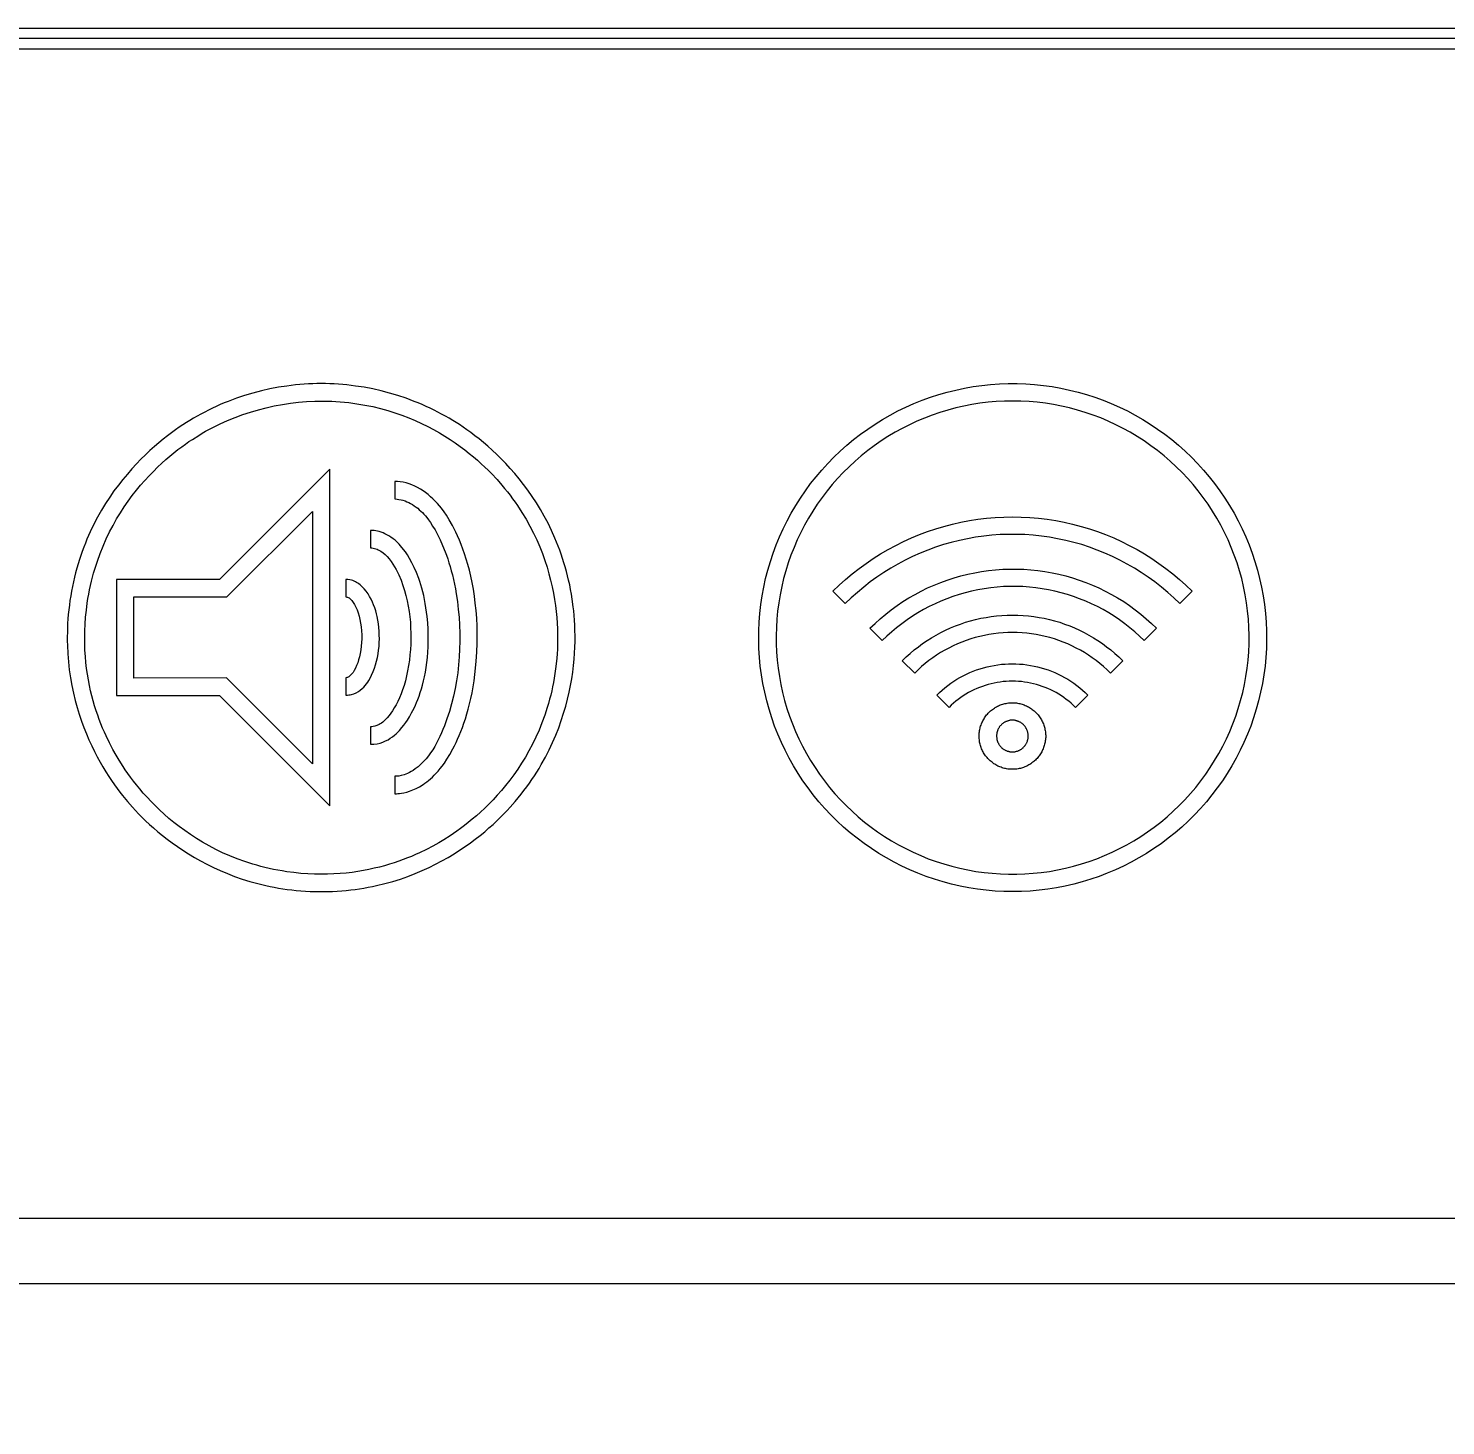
# Model space of a CAD drawing. Header units: millimetres. Extents: x -279 to 4999, y 61 to 3536.
# Drawn here: x 503.2 to 648.7, y 3131.1 to 3274.5 of the extents above; entities that cross this region are included whole.
import ezdxf

# ---------------------------------------------------------------- set-up
doc = ezdxf.new("R2010")
doc.units = ezdxf.units.MM
doc.layers.add('ZANO_R', color=7, linetype='Continuous', lineweight=0)
doc.layers.add('ZANO_W', color=1, linetype='Continuous', lineweight=0)
doc.styles.add('Arial', font='arial.ttf')
doc.styles.get("Standard").update_dxf_attribs({"font": 'ARIALUNI.TTF'})
doc.dimstyles.new('pl i ang', dxfattribs={"dimtxt": 50, "dimasz": 50, "dimexe": 1.25, "dimexo": 0.625, "dimgap": 10, "dimtad": 1, "dimtoh": 1, "dimtxsty": 'Standard', "dimcen": 2.5, "dimclrd": 1, "dimclre": 1, "dimclrt": 1, "dimadec": 0, "dimazin": 0, "dimtfac": 1, "dimtmove": 0, "dimatfit": 3, "dimfxl": 1, "dimarcsym": 1})

# ---------------------------------------------------------------- blocks, each defined once
blk = doc.blocks.new('*D420')
at = {"layer": 'ZANO_W', "color": 1, "lineweight": -2}
blk.add_arc((3828.64, 2822.36), 150.81, 99.5517, 164.7582, dxfattribs=at)
at = {"layer": 'ZANO_W', "color": 1}
for points in [[(3803.84, 2964.42), (3803.39, 2977.74), (3843.59, 2972.43)], [(3676.53, 2862.89), (3689.74, 2861.12), (3677.83, 2822.36)]]:
    blk.add_solid(points, dxfattribs=at)
at = {"layer": 'ZANO_W', "color": 1, "insert": (3706.83, 2956.91), "char_height": 40, "attachment_point": 5, "rotation": 42.155, "style": 'Arial'}
blk.add_mtext('96%%d', dxfattribs=at)

msp = doc.modelspace()

# ---------------------------------------------------------------- linework, layer by layer
at = {"layer": 'ZANO_R'}
for p, q in [((2672.69, 3274.48), (191.52, 3274.48)), ((191.1, 3273.48), (2673.1, 3273.48)), ((2678.9, 3272.36), (188.22, 3272.36)), ((300.22, 3152.36), (2566.9, 3152.36)), ((2573.35, 3145.62), (293.57, 3145.62))]:
    msp.add_line(p, q, dxfattribs=at)
for points in [[(533.44, 3185.88), (533.93, 3185.88), (534.41, 3185.9), (534.89, 3185.92), (535.37, 3185.96), (535.84, 3186), (536.3, 3186.05), (536.76, 3186.1), (537.21, 3186.17), (537.65, 3186.24), (538.09, 3186.32), (538.52, 3186.4), (538.95, 3186.49), (539.79, 3186.7), (540.61, 3186.92), (541.4, 3187.17), (542.17, 3187.44), (542.91, 3187.73), (543.64, 3188.03), (544.34, 3188.35), (545.01, 3188.68), (545.66, 3189.03), (546.29, 3189.39), (546.9, 3189.75), (547.48, 3190.12), (548.04, 3190.5), (548.58, 3190.88), (549.09, 3191.26), (549.58, 3191.65), (550.05, 3192.03), (550.49, 3192.41), (550.91, 3192.78), (551.3, 3193.15), (551.68, 3193.51), (552.02, 3193.86), (552.35, 3194.2), (552.65, 3194.53), (553.18, 3195.13), (553.49, 3195.51), (553.79, 3195.88), (554.08, 3196.26), (554.37, 3196.64), (554.64, 3197.02), (554.9, 3197.39), (555.15, 3197.77), (555.39, 3198.15), (555.63, 3198.53), (555.85, 3198.91), (556.28, 3199.67), (556.67, 3200.43), (557.03, 3201.19), (557.35, 3201.95), (557.65, 3202.7), (557.92, 3203.44), (558.16, 3204.18), (558.37, 3204.91), (558.56, 3205.63), (558.73, 3206.34), (558.87, 3207.05), (558.99, 3207.73), (559.09, 3208.41), (559.17, 3209.07), (559.23, 3209.72), (559.28, 3210.35), (559.31, 3210.97), (559.33, 3211.56), (559.33, 3212.14), (559.32, 3212.69), (559.31, 3213.23), (559.28, 3213.74), (559.24, 3214.23), (559.2, 3214.69), (559.15, 3215.12), (559.04, 3215.91), (558.96, 3216.41), (558.87, 3216.89), (558.78, 3217.36), (558.67, 3217.83), (558.56, 3218.3), (558.45, 3218.75), (558.32, 3219.2), (558.19, 3219.64), (558.05, 3220.07), (557.91, 3220.5), (557.76, 3220.92), (557.6, 3221.34), (557.27, 3222.15), (556.92, 3222.93), (556.56, 3223.68), (556.17, 3224.41), (555.77, 3225.11), (555.36, 3225.79), (554.93, 3226.44), (554.49, 3227.07), (554.05, 3227.67), (553.6, 3228.24), (553.14, 3228.79), (552.68, 3229.32), (552.21, 3229.82), (551.75, 3230.3), (551.29, 3230.75), (550.83, 3231.18), (550.37, 3231.59), (549.92, 3231.97), (549.48, 3232.34), (549.05, 3232.67), (548.64, 3232.99), (548.23, 3233.28), (547.84, 3233.56), (547.47, 3233.81), (546.78, 3234.24), (546.4, 3234.47), (546.02, 3234.69), (545.63, 3234.9), (545.24, 3235.1), (544.85, 3235.3), (544.45, 3235.49), (544.05, 3235.68), (543.64, 3235.86), (543.23, 3236.03), (542.82, 3236.2), (541.98, 3236.51), (541.14, 3236.79), (540.28, 3237.04), (539.42, 3237.27), (538.55, 3237.47), (537.67, 3237.64), (536.79, 3237.77), (536.35, 3237.83), (535.91, 3237.88), (535.47, 3237.93), (535.03, 3237.96), (534.59, 3237.99), (534.15, 3238.01), (533.71, 3238.02), (533.27, 3238.02), (532.83, 3238.02), (532.39, 3238.01), (531.95, 3237.99), (531.51, 3237.96), (531.07, 3237.93), (530.63, 3237.88), (530.19, 3237.83), (529.75, 3237.77), (528.87, 3237.64), (527.99, 3237.47), (527.12, 3237.27), (526.26, 3237.04), (525.4, 3236.79), (524.56, 3236.51), (523.72, 3236.2), (523.31, 3236.03), (522.9, 3235.86), (522.49, 3235.68), (522.09, 3235.49), (521.69, 3235.3), (521.3, 3235.1), (520.9, 3234.9), (520.52, 3234.69), (520.14, 3234.47), (519.76, 3234.24), (519.42, 3234.03), (519.07, 3233.8), (518.69, 3233.55), (518.3, 3233.28), (517.89, 3232.98), (517.47, 3232.66), (517.03, 3232.32), (516.59, 3231.95), (516.14, 3231.57), (515.68, 3231.16), (515.22, 3230.72), (514.75, 3230.26), (514.29, 3229.78), (513.82, 3229.27), (513.36, 3228.74), (512.9, 3228.19), (512.44, 3227.61), (511.99, 3227), (511.56, 3226.37), (511.13, 3225.71), (510.71, 3225.03), (510.31, 3224.32), (509.93, 3223.58), (509.56, 3222.82), (509.21, 3222.04), (509.05, 3221.63), (508.89, 3221.22), (508.73, 3220.8), (508.58, 3220.38), (508.44, 3219.95), (508.31, 3219.51), (508.18, 3219.06), (508.05, 3218.61), (507.94, 3218.15), (507.83, 3217.69), (507.73, 3217.21), (507.63, 3216.73), (507.55, 3216.25), (507.47, 3215.75), (507.41, 3215.27), (507.35, 3214.8), (507.3, 3214.33), (507.26, 3213.86), (507.23, 3213.4), (507.21, 3212.95), (507.2, 3212.49), (507.19, 3212.05), (507.19, 3211.6), (507.2, 3211.16), (507.24, 3210.3), (507.31, 3209.45), (507.4, 3208.63), (507.52, 3207.82), (507.66, 3207.03), (507.82, 3206.26), (508, 3205.51), (508.2, 3204.79), (508.42, 3204.08), (508.65, 3203.39), (508.9, 3202.72), (509.16, 3202.08), (509.42, 3201.45), (509.7, 3200.85), (509.98, 3200.27), (510.27, 3199.72), (510.56, 3199.18), (510.86, 3198.67), (511.16, 3198.18), (511.45, 3197.71), (511.74, 3197.27), (512.03, 3196.85), (512.31, 3196.46), (512.59, 3196.09), (512.86, 3195.75), (513.36, 3195.13), (513.89, 3194.53), (514.19, 3194.2), (514.52, 3193.86), (514.86, 3193.51), (515.24, 3193.15), (515.63, 3192.78), (516.05, 3192.41), (516.49, 3192.03), (516.96, 3191.65), (517.45, 3191.26), (517.96, 3190.88), (518.5, 3190.5), (519.06, 3190.12), (519.64, 3189.75), (520.25, 3189.39), (520.87, 3189.03), (521.53, 3188.68), (522.2, 3188.35), (522.9, 3188.03), (523.63, 3187.73), (524.37, 3187.44), (525.14, 3187.17), (525.93, 3186.92), (526.75, 3186.7), (527.59, 3186.49), (528.01, 3186.4), (528.45, 3186.32), (528.89, 3186.24), (529.33, 3186.17), (529.78, 3186.1), (530.24, 3186.05), (530.7, 3186), (531.17, 3185.96), (531.64, 3185.92), (532.12, 3185.9), (532.61, 3185.88), (533.1, 3185.88)], [(604.26, 3185.88), (603.35, 3185.89), (602.45, 3185.94), (601.55, 3186.02), (600.65, 3186.13), (599.76, 3186.27), (598.87, 3186.44), (597.99, 3186.64), (597.11, 3186.88), (596.25, 3187.14), (595.39, 3187.43), (594.54, 3187.76), (593.71, 3188.11), (592.89, 3188.49), (592.08, 3188.9), (591.29, 3189.33), (590.51, 3189.8), (589.75, 3190.29), (589.01, 3190.81), (588.28, 3191.35), (587.58, 3191.91), (586.89, 3192.51), (586.23, 3193.12), (585.58, 3193.76), (584.96, 3194.42), (584.37, 3195.1), (583.79, 3195.8), (583.25, 3196.52), (582.72, 3197.26), (582.23, 3198.01), (581.76, 3198.79), (581.31, 3199.57), (580.9, 3200.38), (580.51, 3201.2), (580.15, 3202.03), (579.82, 3202.87), (579.52, 3203.72), (579.25, 3204.59), (579.01, 3205.46), (578.8, 3206.34), (578.62, 3207.23), (578.47, 3208.12), (578.35, 3209.02), (578.27, 3209.92), (578.21, 3210.82), (578.19, 3211.73), (578.2, 3212.63), (578.24, 3213.54), (578.31, 3214.44), (578.41, 3215.34), (578.54, 3216.23), (578.7, 3217.12), (578.9, 3218.01), (579.13, 3218.88), (579.38, 3219.75), (579.67, 3220.61), (579.98, 3221.46), (580.33, 3222.29), (580.7, 3223.12), (581.1, 3223.93), (581.53, 3224.73), (581.99, 3225.51), (582.47, 3226.27), (582.98, 3227.02), (583.52, 3227.75), (584.08, 3228.46), (584.66, 3229.15), (585.27, 3229.82), (585.9, 3230.47), (586.56, 3231.09), (587.23, 3231.7), (587.93, 3232.28), (588.64, 3232.83), (589.38, 3233.36), (590.13, 3233.86), (590.9, 3234.34), (591.68, 3234.79), (592.48, 3235.21), (593.3, 3235.61), (594.13, 3235.97), (594.97, 3236.31), (595.82, 3236.62), (596.68, 3236.9), (597.55, 3237.15), (598.43, 3237.36), (599.31, 3237.55), (600.2, 3237.71), (601.1, 3237.83), (602, 3237.93), (602.9, 3237.99), (603.81, 3238.02), (604.71, 3238.02), (605.62, 3237.99), (606.52, 3237.93), (607.42, 3237.83), (608.32, 3237.71), (609.21, 3237.55), (610.09, 3237.36), (610.97, 3237.15), (611.84, 3236.9), (612.7, 3236.62), (613.56, 3236.31), (614.39, 3235.97), (615.22, 3235.61), (616.04, 3235.21), (616.84, 3234.79), (617.62, 3234.34), (618.39, 3233.86), (619.14, 3233.36), (619.88, 3232.83), (620.59, 3232.28), (621.29, 3231.7), (621.96, 3231.09), (622.62, 3230.47), (623.25, 3229.82), (623.86, 3229.15), (624.44, 3228.46), (625, 3227.75), (625.54, 3227.02), (626.05, 3226.27), (626.53, 3225.51), (626.99, 3224.73), (627.42, 3223.93), (627.82, 3223.12), (628.19, 3222.29), (628.54, 3221.46), (628.85, 3220.61), (629.14, 3219.75), (629.4, 3218.88), (629.62, 3218), (629.82, 3217.12), (629.98, 3216.23), (630.11, 3215.34), (630.21, 3214.44), (630.28, 3213.53), (630.32, 3212.63), (630.33, 3211.72), (630.31, 3210.82), (630.25, 3209.92), (630.17, 3209.02), (630.05, 3208.12), (629.9, 3207.23), (629.72, 3206.34), (629.51, 3205.46), (629.27, 3204.59), (629, 3203.72), (628.7, 3202.87), (628.37, 3202.03), (628.01, 3201.19), (627.62, 3200.38), (627.21, 3199.57), (626.76, 3198.78), (626.29, 3198.01), (625.8, 3197.25), (625.27, 3196.52), (624.72, 3195.8), (624.15, 3195.1), (623.55, 3194.42), (622.93, 3193.76), (622.29, 3193.12), (621.63, 3192.5), (620.94, 3191.91), (620.24, 3191.35), (619.51, 3190.8), (618.77, 3190.29), (618.01, 3189.8), (617.23, 3189.33), (616.44, 3188.9), (615.63, 3188.49), (614.81, 3188.11), (613.97, 3187.76), (613.13, 3187.43), (612.27, 3187.14), (611.41, 3186.88), (610.53, 3186.64), (609.65, 3186.44), (608.76, 3186.27), (607.87, 3186.13), (606.97, 3186.02), (606.07, 3185.94), (605.16, 3185.89)], [(533.43, 3236.23), (533.88, 3236.22), (534.34, 3236.21), (534.78, 3236.19), (535.22, 3236.16), (535.66, 3236.12), (536.09, 3236.07), (536.94, 3235.96), (537.76, 3235.82), (538.56, 3235.66), (539.34, 3235.47), (540.1, 3235.26), (540.84, 3235.03), (541.56, 3234.78), (542.25, 3234.51), (542.92, 3234.23), (543.58, 3233.93), (544.21, 3233.62), (544.81, 3233.3), (545.4, 3232.96), (545.96, 3232.62), (546.51, 3232.28), (547.03, 3231.93), (547.53, 3231.57), (548.01, 3231.21), (548.46, 3230.86), (548.9, 3230.5), (549.31, 3230.15), (549.7, 3229.8), (550.07, 3229.46), (550.41, 3229.12), (550.74, 3228.79), (551.32, 3228.18), (551.81, 3227.61), (552.1, 3227.26), (552.38, 3226.91), (552.65, 3226.56), (552.92, 3226.21), (553.17, 3225.86), (553.41, 3225.51), (553.87, 3224.8), (554.3, 3224.09), (554.7, 3223.38), (555.06, 3222.67), (555.4, 3221.97), (555.7, 3221.27), (555.98, 3220.57), (556.23, 3219.87), (556.45, 3219.19), (556.65, 3218.51), (556.82, 3217.83), (556.98, 3217.17), (557.11, 3216.52), (557.22, 3215.87), (557.32, 3215.24), (557.39, 3214.63), (557.45, 3214.02), (557.49, 3213.44), (557.52, 3212.86), (557.54, 3212.31), (557.54, 3211.77), (557.53, 3211.26), (557.52, 3210.76), (557.49, 3210.28), (557.46, 3209.83), (557.37, 3208.99), (557.27, 3208.26), (557.2, 3207.8), (557.12, 3207.35), (557.03, 3206.91), (556.93, 3206.47), (556.83, 3206.04), (556.72, 3205.62), (556.6, 3205.2), (556.48, 3204.79), (556.22, 3203.98), (555.93, 3203.21), (555.63, 3202.45), (555.3, 3201.73), (554.96, 3201.02), (554.6, 3200.34), (554.23, 3199.69), (553.84, 3199.06), (553.44, 3198.45), (553.04, 3197.87), (552.62, 3197.31), (552.2, 3196.78), (551.77, 3196.26), (551.34, 3195.77), (550.91, 3195.31), (550.48, 3194.86), (550.05, 3194.44), (549.62, 3194.04), (549.2, 3193.66), (548.78, 3193.3), (548.37, 3192.96), (547.97, 3192.65), (547.58, 3192.35), (547.2, 3192.08), (546.84, 3191.83), (546.49, 3191.59), (545.85, 3191.19), (545.33, 3190.88), (544.74, 3190.55), (544.08, 3190.2), (543.35, 3189.85), (542.96, 3189.68), (542.55, 3189.5), (542.13, 3189.33), (541.69, 3189.16), (541.24, 3189), (540.76, 3188.84), (540.28, 3188.68), (539.77, 3188.53), (539.25, 3188.4), (538.72, 3188.27), (538.17, 3188.15), (537.61, 3188.04), (537.03, 3187.94), (536.43, 3187.85), (535.83, 3187.78), (535.2, 3187.73), (534.57, 3187.69), (533.92, 3187.66), (533.25, 3187.66), (532.57, 3187.67), (531.88, 3187.7), (531.18, 3187.75), (530.46, 3187.83), (529.73, 3187.92), (529.27, 3188), (528.81, 3188.08), (528.37, 3188.16), (527.93, 3188.26), (527.49, 3188.36), (527.06, 3188.46), (526.64, 3188.58), (526.23, 3188.7), (525.82, 3188.83), (525.42, 3188.96), (524.64, 3189.24), (523.88, 3189.55), (523.14, 3189.87), (522.43, 3190.21), (521.75, 3190.57), (521.09, 3190.94), (520.45, 3191.33), (519.84, 3191.73), (519.25, 3192.14), (518.69, 3192.55), (518.15, 3192.98), (517.63, 3193.4), (517.14, 3193.84), (516.66, 3194.27), (516.21, 3194.71), (515.79, 3195.14), (515.38, 3195.57), (515, 3196), (514.64, 3196.42), (514.3, 3196.83), (513.98, 3197.23), (513.68, 3197.63), (513.41, 3198.01), (513.15, 3198.37), (512.92, 3198.72), (512.51, 3199.37), (512.2, 3199.89), (511.87, 3200.48), (511.52, 3201.14), (511.17, 3201.87), (511, 3202.26), (510.82, 3202.66), (510.65, 3203.09), (510.48, 3203.53), (510.32, 3203.98), (510.16, 3204.45), (510, 3204.94), (509.85, 3205.45), (509.72, 3205.96), (509.59, 3206.5), (509.46, 3207.05), (509.36, 3207.61), (509.26, 3208.19), (509.17, 3208.78), (509.1, 3209.39), (509.05, 3210.02), (509.01, 3210.65), (508.98, 3211.3), (508.98, 3211.97), (508.99, 3212.65), (509.02, 3213.34), (509.07, 3214.04), (509.15, 3214.76), (509.24, 3215.49), (509.32, 3215.95), (509.4, 3216.41), (509.48, 3216.85), (509.58, 3217.29), (509.68, 3217.73), (509.78, 3218.15), (509.9, 3218.58), (510.02, 3218.99), (510.15, 3219.4), (510.28, 3219.8), (510.56, 3220.58), (510.87, 3221.34), (511.19, 3222.08), (511.53, 3222.79), (511.89, 3223.47), (512.26, 3224.13), (512.65, 3224.77), (513.05, 3225.38), (513.45, 3225.97), (513.87, 3226.53), (514.3, 3227.07), (514.72, 3227.59), (515.16, 3228.08), (515.59, 3228.56), (516.03, 3229), (516.46, 3229.43), (516.89, 3229.84), (517.32, 3230.22), (517.74, 3230.58), (518.15, 3230.92), (518.55, 3231.24), (518.95, 3231.54), (519.33, 3231.81), (519.69, 3232.07), (520.04, 3232.3), (520.69, 3232.71), (521.04, 3232.92), (521.4, 3233.13), (522.13, 3233.52), (522.88, 3233.89), (523.65, 3234.23), (524.42, 3234.55), (525.21, 3234.84), (526.01, 3235.1), (526.82, 3235.34), (527.63, 3235.55), (528.45, 3235.73), (529.28, 3235.89), (530.11, 3236.02), (530.94, 3236.11), (531.77, 3236.18), (532.6, 3236.22)], [(604.26, 3236.23), (603.42, 3236.22), (602.57, 3236.18), (601.73, 3236.1), (600.9, 3236), (600.07, 3235.87), (599.24, 3235.71), (598.42, 3235.52), (597.6, 3235.3), (596.8, 3235.06), (596, 3234.79), (595.21, 3234.48), (594.43, 3234.16), (593.67, 3233.8), (592.92, 3233.42), (592.18, 3233.02), (591.46, 3232.58), (590.75, 3232.13), (590.05, 3231.65), (589.38, 3231.14), (588.72, 3230.61), (588.08, 3230.06), (587.47, 3229.49), (586.87, 3228.9), (586.29, 3228.28), (585.73, 3227.65), (585.2, 3227), (584.69, 3226.33), (584.2, 3225.64), (583.74, 3224.93), (583.3, 3224.21), (582.89, 3223.48), (582.5, 3222.73), (582.14, 3221.97), (581.81, 3221.19), (581.5, 3220.41), (581.22, 3219.61), (580.97, 3218.81), (580.74, 3218), (580.55, 3217.18), (580.38, 3216.35), (580.24, 3215.52), (580.13, 3214.68), (580.05, 3213.85), (580, 3213), (579.98, 3212.16), (579.99, 3211.32), (580.02, 3210.48), (580.09, 3209.64), (580.18, 3208.8), (580.31, 3207.97), (580.46, 3207.14), (580.64, 3206.31), (580.85, 3205.5), (581.09, 3204.69), (581.36, 3203.89), (581.65, 3203.1), (581.97, 3202.32), (582.32, 3201.55), (582.69, 3200.8), (583.09, 3200.05), (583.52, 3199.33), (583.97, 3198.61), (584.44, 3197.92), (584.94, 3197.24), (585.46, 3196.58), (586.01, 3195.93), (586.58, 3195.31), (587.16, 3194.71), (587.77, 3194.12), (588.4, 3193.56), (589.05, 3193.02), (589.72, 3192.51), (590.4, 3192.01), (591.1, 3191.54), (591.82, 3191.1), (592.55, 3190.68), (593.29, 3190.29), (594.05, 3189.92), (594.82, 3189.58), (595.6, 3189.26), (596.4, 3188.98), (597.2, 3188.72), (598.01, 3188.49), (598.83, 3188.28), (599.65, 3188.11), (600.48, 3187.96), (601.32, 3187.85), (602.16, 3187.76), (603, 3187.7), (603.84, 3187.67), (604.68, 3187.67), (605.52, 3187.7), (606.37, 3187.76), (607.2, 3187.85), (608.04, 3187.96), (608.87, 3188.11), (609.69, 3188.28), (610.51, 3188.49), (611.32, 3188.72), (612.12, 3188.98), (612.92, 3189.26), (613.7, 3189.58), (614.47, 3189.92), (615.23, 3190.29), (615.97, 3190.68), (616.7, 3191.1), (617.42, 3191.55), (618.12, 3192.01), (618.8, 3192.51), (619.47, 3193.02), (620.12, 3193.56), (620.75, 3194.12), (621.36, 3194.71), (621.94, 3195.31), (622.51, 3195.94), (623.06, 3196.58), (623.58, 3197.24), (624.08, 3197.92), (624.55, 3198.62), (625, 3199.33), (625.43, 3200.06), (625.83, 3200.8), (626.2, 3201.55), (626.55, 3202.32), (626.87, 3203.1), (627.17, 3203.89), (627.43, 3204.69), (627.67, 3205.5), (627.88, 3206.31), (628.06, 3207.14), (628.21, 3207.97), (628.34, 3208.8), (628.43, 3209.64), (628.5, 3210.48), (628.53, 3211.32), (628.54, 3212.16), (628.52, 3213.01), (628.47, 3213.85), (628.39, 3214.69), (628.28, 3215.52), (628.14, 3216.35), (627.97, 3217.18), (627.78, 3218), (627.55, 3218.81), (627.3, 3219.62), (627.02, 3220.41), (626.71, 3221.2), (626.38, 3221.97), (626.02, 3222.73), (625.63, 3223.48), (625.22, 3224.22), (624.78, 3224.94), (624.32, 3225.64), (623.83, 3226.33), (623.32, 3227), (622.79, 3227.65), (622.23, 3228.28), (621.65, 3228.9), (621.05, 3229.49), (620.43, 3230.06), (619.8, 3230.61), (619.14, 3231.14), (618.46, 3231.65), (617.77, 3232.13), (617.06, 3232.58), (616.34, 3233.02), (615.6, 3233.42), (614.85, 3233.8), (614.08, 3234.16), (613.31, 3234.49), (612.52, 3234.79), (611.72, 3235.06), (610.92, 3235.3), (610.1, 3235.52), (609.28, 3235.71), (608.45, 3235.87), (607.62, 3236), (606.78, 3236.1), (605.94, 3236.18), (605.1, 3236.22)], [(534.16, 3194.67), (534.16, 3229.23), (522.83, 3217.91), (512.24, 3217.91), (512.24, 3206.01), (522.81, 3206.02)], [(540.84, 3195.93), (540.99, 3195.93), (541.13, 3195.94), (541.31, 3195.96), (541.52, 3195.99), (541.76, 3196.03), (542.04, 3196.1), (542.34, 3196.19), (542.66, 3196.31), (543, 3196.46), (543.35, 3196.65), (543.72, 3196.88), (543.91, 3197), (544.1, 3197.14), (544.29, 3197.29), (544.49, 3197.46), (544.68, 3197.63), (544.88, 3197.82), (545.07, 3198.03), (545.27, 3198.24), (545.49, 3198.5), (545.67, 3198.75), (545.91, 3199.07), (546.17, 3199.47), (546.47, 3199.96), (546.78, 3200.52), (546.94, 3200.83), (547.11, 3201.17), (547.27, 3201.53), (547.43, 3201.9), (547.6, 3202.3), (547.76, 3202.72), (547.92, 3203.16), (548.07, 3203.63), (548.22, 3204.12), (548.36, 3204.62), (548.5, 3205.16), (548.63, 3205.71), (548.75, 3206.29), (548.86, 3206.89), (548.96, 3207.51), (549.05, 3208.16), (549.12, 3208.83), (549.18, 3209.53), (549.24, 3210.47), (549.28, 3211.38), (549.28, 3212.26), (549.27, 3213.11), (549.23, 3213.93), (549.17, 3214.72), (549.09, 3215.48), (549, 3216.22), (548.89, 3216.92), (548.77, 3217.6), (548.63, 3218.24), (548.48, 3218.86), (548.32, 3219.45), (548.16, 3220.01), (547.99, 3220.54), (547.81, 3221.04), (547.63, 3221.51), (547.45, 3221.96), (547.27, 3222.38), (547.09, 3222.77), (546.91, 3223.13), (546.74, 3223.46), (546.42, 3224.04), (546.13, 3224.5), (545.89, 3224.86), (545.61, 3225.24), (545.41, 3225.49), (545.2, 3225.73), (544.97, 3225.96), (544.74, 3226.19), (544.5, 3226.41), (544.25, 3226.63), (543.99, 3226.83), (543.72, 3227.01), (543.45, 3227.19), (543.16, 3227.35), (542.88, 3227.5), (542.58, 3227.62), (542.28, 3227.73), (541.98, 3227.82), (541.67, 3227.89), (541.36, 3227.94), (541.1, 3227.97), (540.97, 3227.97), (540.84, 3227.97), (540.84, 3226.18), (541.05, 3226.17), (541.25, 3226.14), (541.46, 3226.1), (541.66, 3226.05), (541.87, 3225.98), (542.07, 3225.9), (542.26, 3225.81), (542.45, 3225.71), (542.64, 3225.6), (542.82, 3225.48), (543, 3225.35), (543.18, 3225.22), (543.34, 3225.08), (543.5, 3224.93), (543.65, 3224.78), (543.8, 3224.63), (543.96, 3224.44), (544.1, 3224.27), (544.28, 3224.04), (544.48, 3223.75), (544.7, 3223.4), (544.95, 3223), (545.2, 3222.53), (545.47, 3222), (545.73, 3221.41), (546, 3220.75), (546.13, 3220.4), (546.26, 3220.03), (546.38, 3219.64), (546.51, 3219.24), (546.62, 3218.82), (546.74, 3218.38), (546.84, 3217.93), (546.95, 3217.45), (547.04, 3216.96), (547.13, 3216.45), (547.25, 3215.66), (547.34, 3214.85), (547.42, 3214.04), (547.47, 3213.23), (547.5, 3212.41), (547.5, 3211.6), (547.48, 3210.78), (547.44, 3209.96), (547.37, 3209.15), (547.28, 3208.33), (547.16, 3207.53), (547.02, 3206.73), (546.85, 3205.93), (546.65, 3205.15), (546.43, 3204.37), (546.18, 3203.6), (545.92, 3202.88), (545.77, 3202.52), (545.62, 3202.16), (545.46, 3201.8), (545.29, 3201.45), (545.11, 3201.11), (544.92, 3200.77), (544.71, 3200.44), (544.5, 3200.12), (544.27, 3199.81), (544.03, 3199.51), (543.77, 3199.22), (543.51, 3198.96), (543.22, 3198.7), (542.92, 3198.47), (542.71, 3198.32), (542.51, 3198.2), (542.32, 3198.09), (542.13, 3198), (541.95, 3197.93), (541.79, 3197.87), (541.48, 3197.79), (541.23, 3197.74), (541.03, 3197.73), (540.9, 3197.72), (540.84, 3197.72)], [(514.03, 3207.8), (514.03, 3216.12), (523.57, 3216.12), (532.37, 3224.91), (532.37, 3198.99), (523.55, 3207.81)], [(621.42, 3215.44), (620.81, 3216.02), (620.18, 3216.59), (619.53, 3217.14), (618.86, 3217.66), (618.18, 3218.16), (617.47, 3218.63), (616.76, 3219.08), (616.02, 3219.5), (615.27, 3219.9), (614.51, 3220.27), (613.74, 3220.62), (612.95, 3220.94), (612.15, 3221.23), (611.35, 3221.49), (610.53, 3221.72), (609.71, 3221.93), (608.88, 3222.1), (608.05, 3222.25), (607.21, 3222.37), (606.36, 3222.46), (605.52, 3222.52), (604.67, 3222.54), (603.82, 3222.54), (602.98, 3222.52), (602.13, 3222.46), (601.29, 3222.37), (600.45, 3222.25), (599.62, 3222.1), (598.79, 3221.93), (597.96, 3221.72), (597.15, 3221.49), (596.34, 3221.23), (595.55, 3220.94), (594.76, 3220.62), (593.99, 3220.27), (593.22, 3219.9), (592.48, 3219.5), (591.74, 3219.08), (591.02, 3218.63), (590.32, 3218.16), (589.63, 3217.66), (588.97, 3217.14), (588.32, 3216.59), (587.69, 3216.02), (587.08, 3215.44), (585.81, 3216.7), (586.45, 3217.32), (587.11, 3217.92), (587.79, 3218.49), (588.49, 3219.04), (589.21, 3219.57), (589.95, 3220.07), (590.7, 3220.54), (591.47, 3220.99), (592.25, 3221.42), (593.05, 3221.81), (593.86, 3222.18), (594.68, 3222.52), (595.52, 3222.83), (596.36, 3223.12), (597.21, 3223.37), (598.08, 3223.6), (598.94, 3223.79), (599.82, 3223.96), (600.7, 3224.1), (601.58, 3224.2), (602.47, 3224.28), (603.36, 3224.32), (604.25, 3224.34), (605.14, 3224.32), (606.03, 3224.28), (606.91, 3224.2), (607.8, 3224.1), (608.68, 3223.96), (609.55, 3223.79), (610.42, 3223.6), (611.28, 3223.37), (612.14, 3223.12), (612.98, 3222.83), (613.81, 3222.52), (614.64, 3222.18), (615.45, 3221.81), (616.24, 3221.42), (617.03, 3220.99), (617.8, 3220.54), (618.55, 3220.07), (619.28, 3219.57), (620, 3219.04), (620.7, 3218.49), (621.38, 3217.92), (622.04, 3217.32), (622.68, 3216.7)], [(538.32, 3201), (538.5, 3201), (538.67, 3201.01), (539, 3201.06), (539.31, 3201.13), (539.6, 3201.23), (539.87, 3201.34), (540.13, 3201.47), (540.36, 3201.62), (540.58, 3201.77), (540.78, 3201.93), (540.97, 3202.09), (541.14, 3202.25), (541.29, 3202.41), (541.55, 3202.71), (541.74, 3202.96), (541.94, 3203.23), (542.12, 3203.48), (542.32, 3203.82), (542.55, 3204.23), (542.8, 3204.72), (542.93, 3205), (543.05, 3205.3), (543.18, 3205.61), (543.31, 3205.95), (543.43, 3206.31), (543.55, 3206.69), (543.66, 3207.08), (543.77, 3207.5), (543.87, 3207.94), (543.96, 3208.4), (544.04, 3208.88), (544.11, 3209.38), (544.17, 3209.9), (544.21, 3210.44), (544.24, 3211), (544.26, 3211.58), (544.26, 3212.18), (544.24, 3212.8), (544.2, 3213.45), (544.14, 3214.11), (544.09, 3214.57), (544.02, 3215.02), (543.95, 3215.45), (543.88, 3215.86), (543.79, 3216.26), (543.7, 3216.65), (543.6, 3217.01), (543.5, 3217.36), (543.39, 3217.7), (543.28, 3218.02), (543.05, 3218.62), (542.81, 3219.16), (542.58, 3219.64), (542.34, 3220.07), (542.12, 3220.43), (541.91, 3220.75), (541.72, 3221.01), (541.42, 3221.38), (541.26, 3221.55), (541.06, 3221.75), (540.85, 3221.94), (540.64, 3222.1), (540.43, 3222.26), (540.22, 3222.39), (540.01, 3222.51), (539.8, 3222.61), (539.61, 3222.7), (539.41, 3222.78), (539.22, 3222.84), (539.05, 3222.89), (538.88, 3222.92), (538.72, 3222.95), (538.57, 3222.96), (538.44, 3222.96), (538.32, 3222.95), (538.32, 3221.16), (538.46, 3221.15), (538.6, 3221.13), (538.74, 3221.11), (538.87, 3221.07), (539, 3221.02), (539.13, 3220.97), (539.26, 3220.9), (539.38, 3220.83), (539.61, 3220.66), (539.84, 3220.47), (540.05, 3220.26), (540.25, 3220.02), (540.44, 3219.77), (540.62, 3219.5), (540.79, 3219.23), (540.95, 3218.95), (541.09, 3218.66), (541.23, 3218.38), (541.46, 3217.83), (541.65, 3217.31), (541.81, 3216.79), (541.96, 3216.26), (542.09, 3215.72), (542.2, 3215.18), (542.29, 3214.63), (542.36, 3214.08), (542.42, 3213.52), (542.45, 3212.96), (542.47, 3212.41), (542.47, 3211.85), (542.46, 3211.29), (542.43, 3210.73), (542.38, 3210.18), (542.32, 3209.63), (542.24, 3209.09), (542.14, 3208.54), (542.03, 3208.02), (541.91, 3207.52), (541.77, 3207.05), (541.62, 3206.6), (541.46, 3206.17), (541.3, 3205.78), (541.13, 3205.4), (540.95, 3205.06), (540.77, 3204.74), (540.59, 3204.44), (540.41, 3204.18), (540.23, 3203.94), (540.05, 3203.73), (539.88, 3203.54), (539.71, 3203.39), (539.58, 3203.28), (539.45, 3203.18), (539.32, 3203.1), (539.2, 3203.03), (538.97, 3202.93), (538.76, 3202.86), (538.59, 3202.82), (538.46, 3202.8), (538.32, 3202.79)], [(617.78, 3211.64), (617.3, 3212.1), (616.81, 3212.54), (616.3, 3212.97), (615.77, 3213.38), (615.24, 3213.77), (614.68, 3214.14), (614.12, 3214.49), (613.55, 3214.82), (612.96, 3215.13), (612.36, 3215.42), (611.76, 3215.69), (611.14, 3215.94), (610.52, 3216.17), (609.89, 3216.37), (609.25, 3216.56), (608.6, 3216.72), (607.95, 3216.85), (607.3, 3216.97), (606.64, 3217.06), (605.98, 3217.13), (605.32, 3217.18), (604.66, 3217.2), (603.99, 3217.2), (603.33, 3217.18), (602.67, 3217.13), (602.01, 3217.06), (601.35, 3216.97), (600.7, 3216.85), (600.05, 3216.72), (599.4, 3216.56), (598.77, 3216.37), (598.13, 3216.17), (597.51, 3215.94), (596.89, 3215.69), (596.29, 3215.42), (595.69, 3215.13), (595.1, 3214.82), (594.53, 3214.49), (593.97, 3214.14), (593.42, 3213.77), (592.88, 3213.38), (592.35, 3212.97), (591.85, 3212.54), (591.35, 3212.1), (590.87, 3211.64), (589.61, 3212.91), (590.13, 3213.41), (590.67, 3213.89), (591.23, 3214.36), (591.8, 3214.81), (592.39, 3215.23), (592.99, 3215.64), (593.61, 3216.02), (594.24, 3216.39), (594.88, 3216.73), (595.53, 3217.05), (596.2, 3217.34), (596.87, 3217.61), (597.55, 3217.86), (598.24, 3218.08), (598.94, 3218.28), (599.65, 3218.46), (600.36, 3218.61), (601.07, 3218.74), (601.79, 3218.84), (602.51, 3218.91), (603.24, 3218.96), (603.96, 3218.99), (604.69, 3218.99), (605.41, 3218.96), (606.14, 3218.91), (606.86, 3218.84), (607.58, 3218.74), (608.3, 3218.61), (609.01, 3218.46), (609.71, 3218.28), (610.41, 3218.08), (611.1, 3217.86), (611.78, 3217.61), (612.46, 3217.34), (613.12, 3217.05), (613.77, 3216.73), (614.41, 3216.39), (615.04, 3216.02), (615.66, 3215.64), (616.26, 3215.23), (616.85, 3214.81), (617.42, 3214.36), (617.98, 3213.89), (618.52, 3213.41), (619.04, 3212.91)], [(535.81, 3206.04), (535.96, 3206.04), (536.1, 3206.06), (536.24, 3206.08), (536.38, 3206.11), (536.63, 3206.19), (536.87, 3206.29), (537.08, 3206.41), (537.28, 3206.55), (537.47, 3206.71), (537.63, 3206.87), (537.78, 3207.04), (537.92, 3207.22), (538.04, 3207.39), (538.14, 3207.56), (538.32, 3207.86), (538.44, 3208.11), (538.59, 3208.46), (538.73, 3208.81), (538.85, 3209.17), (538.95, 3209.54), (539.04, 3209.91), (539.11, 3210.29), (539.16, 3210.67), (539.2, 3211.05), (539.23, 3211.44), (539.24, 3211.82), (539.23, 3212.21), (539.21, 3212.6), (539.18, 3212.98), (539.14, 3213.36), (539.08, 3213.74), (539.01, 3214.11), (538.94, 3214.4), (538.86, 3214.7), (538.76, 3215), (538.65, 3215.3), (538.53, 3215.6), (538.39, 3215.89), (538.24, 3216.18), (538.07, 3216.45), (537.89, 3216.71), (537.69, 3216.95), (537.48, 3217.17), (537.26, 3217.37), (537.14, 3217.46), (537.02, 3217.54), (536.9, 3217.62), (536.77, 3217.69), (536.64, 3217.75), (536.5, 3217.8), (536.36, 3217.84), (536.22, 3217.87), (536.01, 3217.91), (535.91, 3217.92), (535.81, 3217.91), (535.81, 3216.12), (535.89, 3216.11), (535.97, 3216.09), (536.04, 3216.06), (536.12, 3216.02), (536.2, 3215.97), (536.27, 3215.91), (536.42, 3215.75), (536.56, 3215.56), (536.7, 3215.34), (536.83, 3215.08), (536.95, 3214.8), (537.05, 3214.49), (537.15, 3214.16), (537.24, 3213.8), (537.31, 3213.43), (537.36, 3213.05), (537.4, 3212.65), (537.42, 3212.24), (537.43, 3211.83), (537.41, 3211.44), (537.38, 3211.06), (537.33, 3210.69), (537.27, 3210.33), (537.2, 3209.99), (537.11, 3209.67), (537.01, 3209.36), (536.9, 3209.07), (536.78, 3208.81), (536.66, 3208.58), (536.53, 3208.37), (536.39, 3208.19), (536.25, 3208.05), (536.18, 3207.99), (536.1, 3207.94), (536.03, 3207.9), (535.96, 3207.87), (535.88, 3207.84), (535.81, 3207.83), (535.81, 3207.83)], [(614.3, 3208.31), (613.95, 3208.65), (613.59, 3208.98), (613.21, 3209.29), (612.83, 3209.59), (612.44, 3209.87), (612.04, 3210.15), (611.63, 3210.41), (611.21, 3210.65), (610.78, 3210.88), (610.35, 3211.1), (609.91, 3211.3), (609.46, 3211.48), (609.01, 3211.66), (608.55, 3211.81), (608.08, 3211.95), (607.61, 3212.07), (607.14, 3212.18), (606.66, 3212.27), (606.18, 3212.34), (605.7, 3212.4), (605.22, 3212.44), (604.73, 3212.47), (604.25, 3212.48), (603.76, 3212.47), (603.28, 3212.44), (602.79, 3212.4), (602.31, 3212.34), (601.83, 3212.27), (601.36, 3212.18), (600.88, 3212.07), (600.41, 3211.95), (599.95, 3211.81), (599.49, 3211.66), (599.03, 3211.48), (598.58, 3211.3), (598.14, 3211.1), (597.71, 3210.88), (597.28, 3210.65), (596.86, 3210.41), (596.45, 3210.15), (596.05, 3209.87), (595.66, 3209.59), (595.28, 3209.29), (594.91, 3208.98), (594.55, 3208.65), (594.2, 3208.31), (592.93, 3209.58), (593.33, 3209.96), (593.73, 3210.32), (594.15, 3210.68), (594.58, 3211.01), (595.02, 3211.34), (595.47, 3211.64), (595.93, 3211.94), (596.4, 3212.21), (596.89, 3212.47), (597.37, 3212.71), (597.87, 3212.94), (598.38, 3213.15), (598.89, 3213.34), (599.41, 3213.52), (599.93, 3213.67), (600.46, 3213.81), (600.99, 3213.93), (601.53, 3214.03), (602.07, 3214.12), (602.61, 3214.18), (603.15, 3214.23), (603.7, 3214.26), (604.25, 3214.27), (604.79, 3214.26), (605.34, 3214.23), (605.88, 3214.18), (606.43, 3214.12), (606.97, 3214.03), (607.5, 3213.93), (608.04, 3213.81), (608.56, 3213.67), (609.09, 3213.52), (609.6, 3213.34), (610.12, 3213.15), (610.62, 3212.94), (611.12, 3212.71), (611.61, 3212.47), (612.09, 3212.21), (612.56, 3211.94), (613.02, 3211.64), (613.47, 3211.34), (613.91, 3211.01), (614.34, 3210.68), (614.76, 3210.32), (615.17, 3209.96), (615.56, 3209.58)], [(610.72, 3204.79), (610.49, 3205), (610.26, 3205.21), (610.02, 3205.41), (609.77, 3205.61), (609.52, 3205.79), (609.26, 3205.97), (609, 3206.14), (608.72, 3206.3), (608.45, 3206.44), (608.17, 3206.58), (607.88, 3206.71), (607.59, 3206.83), (607.3, 3206.94), (607, 3207.04), (606.7, 3207.13), (606.4, 3207.21), (606.09, 3207.28), (605.79, 3207.34), (605.48, 3207.39), (605.17, 3207.43), (604.85, 3207.45), (604.54, 3207.47), (604.23, 3207.47), (603.91, 3207.47), (603.6, 3207.45), (603.29, 3207.43), (602.98, 3207.39), (602.67, 3207.34), (602.36, 3207.28), (602.05, 3207.21), (601.75, 3207.13), (601.45, 3207.04), (601.15, 3206.94), (600.86, 3206.83), (600.57, 3206.71), (600.29, 3206.58), (600.01, 3206.44), (599.73, 3206.3), (599.46, 3206.14), (599.19, 3205.97), (598.93, 3205.79), (598.68, 3205.61), (598.44, 3205.41), (598.2, 3205.21), (597.96, 3205), (597.74, 3204.79), (596.47, 3206.05), (596.74, 3206.31), (597.02, 3206.56), (597.31, 3206.8), (597.6, 3207.03), (597.9, 3207.26), (598.21, 3207.47), (598.53, 3207.67), (598.85, 3207.86), (599.18, 3208.03), (599.52, 3208.2), (599.86, 3208.36), (600.2, 3208.5), (600.55, 3208.63), (600.91, 3208.75), (601.27, 3208.86), (601.63, 3208.95), (602, 3209.03), (602.36, 3209.1), (602.73, 3209.16), (603.11, 3209.21), (603.48, 3209.24), (603.85, 3209.26), (604.23, 3209.26), (604.6, 3209.26), (604.98, 3209.24), (605.35, 3209.21), (605.72, 3209.16), (606.09, 3209.1), (606.46, 3209.03), (606.82, 3208.95), (607.19, 3208.86), (607.54, 3208.75), (607.9, 3208.63), (608.25, 3208.5), (608.6, 3208.36), (608.94, 3208.2), (609.27, 3208.03), (609.6, 3207.86), (609.93, 3207.67), (610.24, 3207.47), (610.55, 3207.26), (610.85, 3207.03), (611.15, 3206.8), (611.43, 3206.56), (611.71, 3206.31), (611.98, 3206.05)], [(604.23, 3198.43), (604.11, 3198.43), (603.99, 3198.44), (603.88, 3198.45), (603.76, 3198.46), (603.64, 3198.48), (603.53, 3198.51), (603.41, 3198.53), (603.3, 3198.56), (603.18, 3198.6), (603.07, 3198.64), (602.96, 3198.68), (602.85, 3198.72), (602.74, 3198.77), (602.64, 3198.83), (602.53, 3198.88), (602.43, 3198.95), (602.33, 3199.01), (602.23, 3199.08), (602.14, 3199.15), (602.05, 3199.22), (601.96, 3199.3), (601.87, 3199.38), (601.79, 3199.46), (601.7, 3199.55), (601.63, 3199.64), (601.55, 3199.73), (601.48, 3199.83), (601.41, 3199.92), (601.35, 3200.02), (601.28, 3200.12), (601.23, 3200.23), (601.17, 3200.33), (601.12, 3200.44), (601.07, 3200.55), (601.03, 3200.66), (600.99, 3200.77), (600.96, 3200.88), (600.92, 3201), (600.9, 3201.11), (600.87, 3201.23), (600.85, 3201.35), (600.84, 3201.46), (600.83, 3201.58), (600.82, 3201.7), (600.82, 3201.82), (600.82, 3201.94), (600.82, 3202.06), (600.83, 3202.17), (600.85, 3202.29), (600.86, 3202.41), (600.89, 3202.53), (600.91, 3202.64), (600.94, 3202.76), (600.97, 3202.87), (601.01, 3202.98), (601.05, 3203.09), (601.1, 3203.2), (601.15, 3203.31), (601.2, 3203.42), (601.26, 3203.52), (601.32, 3203.62), (601.38, 3203.72), (601.45, 3203.82), (601.52, 3203.92), (601.59, 3204.01), (601.67, 3204.1), (601.75, 3204.19), (601.83, 3204.27), (601.91, 3204.36), (602, 3204.44), (602.09, 3204.51), (602.19, 3204.58), (602.28, 3204.65), (602.38, 3204.72), (602.48, 3204.78), (602.59, 3204.84), (602.69, 3204.9), (602.8, 3204.95), (602.91, 3205), (603.02, 3205.04), (603.13, 3205.08), (603.24, 3205.12), (603.36, 3205.15), (603.47, 3205.18), (603.59, 3205.2), (603.7, 3205.22), (603.82, 3205.24), (603.94, 3205.25), (604.06, 3205.26), (604.18, 3205.26), (604.29, 3205.26), (604.41, 3205.26), (604.53, 3205.25), (604.65, 3205.24), (604.77, 3205.22), (604.88, 3205.2), (605, 3205.18), (605.11, 3205.15), (605.23, 3205.12), (605.34, 3205.08), (605.45, 3205.04), (605.56, 3204.99), (605.67, 3204.95), (605.78, 3204.89), (605.88, 3204.84), (605.99, 3204.78), (606.09, 3204.72), (606.18, 3204.65), (606.28, 3204.58), (606.37, 3204.51), (606.47, 3204.43), (606.55, 3204.35), (606.64, 3204.27), (606.72, 3204.19), (606.8, 3204.1), (606.88, 3204.01), (606.95, 3203.92), (607.02, 3203.82), (607.09, 3203.72), (607.15, 3203.62), (607.21, 3203.52), (607.27, 3203.42), (607.32, 3203.31), (607.37, 3203.2), (607.41, 3203.09), (607.46, 3202.98), (607.49, 3202.87), (607.53, 3202.75), (607.56, 3202.64), (607.58, 3202.52), (607.6, 3202.41), (607.62, 3202.29), (607.63, 3202.17), (607.64, 3202.05), (607.65, 3201.93), (607.65, 3201.82), (607.65, 3201.7), (607.64, 3201.58), (607.63, 3201.46), (607.61, 3201.34), (607.59, 3201.23), (607.57, 3201.11), (607.54, 3201), (607.51, 3200.88), (607.47, 3200.77), (607.43, 3200.66), (607.39, 3200.55), (607.34, 3200.44), (607.29, 3200.33), (607.24, 3200.22), (607.18, 3200.12), (607.12, 3200.02), (607.05, 3199.92), (606.99, 3199.82), (606.91, 3199.73), (606.84, 3199.64), (606.76, 3199.55), (606.68, 3199.46), (606.59, 3199.38), (606.51, 3199.3), (606.42, 3199.22), (606.33, 3199.15), (606.23, 3199.08), (606.13, 3199.01), (606.03, 3198.94), (605.93, 3198.88), (605.83, 3198.83), (605.72, 3198.77), (605.61, 3198.72), (605.5, 3198.68), (605.39, 3198.63), (605.28, 3198.6), (605.17, 3198.56), (605.05, 3198.53), (604.94, 3198.5), (604.82, 3198.48), (604.7, 3198.46), (604.59, 3198.45), (604.47, 3198.44), (604.35, 3198.43)], [(604.23, 3203.47), (604.18, 3203.47), (604.12, 3203.47), (604.06, 3203.46), (604.01, 3203.46), (603.95, 3203.45), (603.9, 3203.44), (603.84, 3203.42), (603.79, 3203.41), (603.73, 3203.39), (603.68, 3203.37), (603.63, 3203.35), (603.57, 3203.33), (603.52, 3203.31), (603.47, 3203.28), (603.42, 3203.26), (603.38, 3203.23), (603.33, 3203.2), (603.28, 3203.16), (603.24, 3203.13), (603.19, 3203.09), (603.15, 3203.06), (603.11, 3203.02), (603.07, 3202.98), (603.03, 3202.94), (602.99, 3202.9), (602.96, 3202.85), (602.92, 3202.81), (602.89, 3202.76), (602.86, 3202.71), (602.83, 3202.67), (602.8, 3202.62), (602.78, 3202.57), (602.75, 3202.52), (602.73, 3202.46), (602.71, 3202.41), (602.69, 3202.36), (602.67, 3202.3), (602.66, 3202.25), (602.65, 3202.2), (602.63, 3202.14), (602.63, 3202.08), (602.62, 3202.03), (602.61, 3201.97), (602.61, 3201.92), (602.61, 3201.86), (602.61, 3201.8), (602.61, 3201.75), (602.62, 3201.69), (602.62, 3201.63), (602.63, 3201.58), (602.64, 3201.52), (602.65, 3201.47), (602.67, 3201.41), (602.68, 3201.36), (602.7, 3201.31), (602.72, 3201.25), (602.74, 3201.2), (602.77, 3201.15), (602.79, 3201.1), (602.82, 3201.05), (602.85, 3201), (602.88, 3200.95), (602.91, 3200.91), (602.94, 3200.86), (602.98, 3200.82), (603.01, 3200.77), (603.05, 3200.73), (603.09, 3200.69), (603.13, 3200.65), (603.17, 3200.62), (603.22, 3200.58), (603.26, 3200.55), (603.31, 3200.51), (603.35, 3200.48), (603.4, 3200.45), (603.45, 3200.42), (603.5, 3200.4), (603.55, 3200.37), (603.6, 3200.35), (603.65, 3200.33), (603.71, 3200.31), (603.76, 3200.29), (603.82, 3200.28), (603.87, 3200.26), (603.93, 3200.25), (603.98, 3200.24), (604.04, 3200.23), (604.09, 3200.23), (604.15, 3200.22), (604.21, 3200.22), (604.26, 3200.22), (604.32, 3200.22), (604.37, 3200.23), (604.43, 3200.23), (604.49, 3200.24), (604.54, 3200.25), (604.6, 3200.26), (604.65, 3200.28), (604.71, 3200.29), (604.76, 3200.31), (604.81, 3200.33), (604.87, 3200.35), (604.92, 3200.37), (604.97, 3200.4), (605.02, 3200.42), (605.07, 3200.45), (605.11, 3200.48), (605.16, 3200.51), (605.21, 3200.55), (605.25, 3200.58), (605.29, 3200.62), (605.34, 3200.65), (605.38, 3200.69), (605.42, 3200.73), (605.45, 3200.78), (605.49, 3200.82), (605.53, 3200.86), (605.56, 3200.91), (605.59, 3200.96), (605.62, 3201), (605.65, 3201.05), (605.68, 3201.1), (605.7, 3201.15), (605.72, 3201.2), (605.75, 3201.26), (605.77, 3201.31), (605.78, 3201.36), (605.8, 3201.42), (605.81, 3201.47), (605.83, 3201.53), (605.84, 3201.58), (605.84, 3201.64), (605.85, 3201.69), (605.85, 3201.75), (605.86, 3201.81), (605.86, 3201.86), (605.86, 3201.92), (605.85, 3201.97), (605.85, 3202.03), (605.84, 3202.09), (605.83, 3202.14), (605.82, 3202.2), (605.81, 3202.25), (605.79, 3202.31), (605.77, 3202.36), (605.76, 3202.41), (605.73, 3202.47), (605.71, 3202.52), (605.69, 3202.57), (605.66, 3202.62), (605.63, 3202.67), (605.61, 3202.72), (605.57, 3202.76), (605.54, 3202.81), (605.51, 3202.85), (605.47, 3202.9), (605.43, 3202.94), (605.4, 3202.98), (605.36, 3203.02), (605.31, 3203.06), (605.27, 3203.1), (605.23, 3203.13), (605.18, 3203.17), (605.14, 3203.2), (605.09, 3203.23), (605.04, 3203.26), (604.99, 3203.28), (604.94, 3203.31), (604.89, 3203.33), (604.84, 3203.35), (604.78, 3203.37), (604.73, 3203.39), (604.68, 3203.41), (604.62, 3203.42), (604.57, 3203.44), (604.51, 3203.45), (604.46, 3203.46), (604.4, 3203.46), (604.34, 3203.47), (604.29, 3203.47)]]:
    msp.add_lwpolyline(points, close=True, dxfattribs=at)

# ---------------------------------------------------------------- dimensions: what is measured, and where the dimension line sits
at = {"layer": 'ZANO_W'}
dim = msp.add_angular_dim_2l(base=(3762.04, 2957.67), line1=((-183.02, 2822.36), (4693.28, 2822.36)), line2=((3828.7, 2823.02), (3872.52, 3262.78)), dimstyle='pl i ang', override={"dimtxt": 40, "dimasz": 40, "dimexe": 10, "dimexo": 10, "dimtoh": 0, "dimdec": 0, "dimtxsty": 'Arial', "dimtdec": 0, "dimtmove": 1}, dxfattribs=at)
dim.commit()
dim.dimension.update_dxf_attribs({"geometry": '*D420', "text_midpoint": (3706.83, 2956.91)})

doc.saveas('drawing.dxf')
